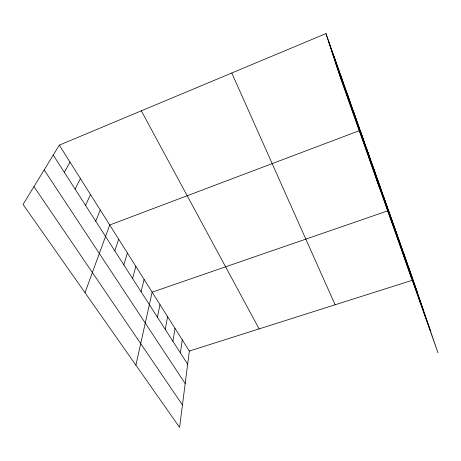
<?xml version="1.0" encoding="UTF-8"?>
<svg xmlns="http://www.w3.org/2000/svg" width="461" height="461" viewBox="0 0 461 461"><rect width="100%" height="100%" fill="white"/><g stroke="black" fill="none" stroke-linecap="round" stroke-linejoin="round"><path stroke-width="0.69" d="M59.308 145.14L189.327 351.052L179.594 427.399L23.05 204.448L59.308 145.14L325.973 33.601L413.114 280.023L437.95 352.751L340.345 77.529L325.973 33.601M180.389 352.907L182.262 339.861M172.933 341.313L175.019 328.393M165.286 329.413L167.591 316.626M157.431 317.197L159.967 304.554M135.897 365.164L152.147 292.17L388.554 210.562L411.247 277.459M141.083 291.761L144.114 279.452M132.572 278.513L135.868 266.389M123.813 264.896L127.397 252.974M114.812 250.888L118.69 239.178M85.02 292.706L109.735 225.003L360.191 130.354L379.634 188.313M95.715 221.182L100.244 209.968M85.585 205.416L90.465 194.49M75.137 189.16L80.398 178.54M64.361 172.391L70.014 162.099M189.327 351.052L412.451 280.23M33.953 186.613L182.452 404.977M44.17 169.902L185.184 383.552M53.234 155.08L187.65 364.207M141.325 110.836L259.122 328.9M231.779 73.005L335.095 304.784M331.903 51.724L423.613 310.76M335.965 64.137L430.591 331.205M328.341 40.845L417.349 292.424M408.469 266.884L412.635 279.101M403.698 253.383L407.789 265.398M398.788 239.507L402.805 251.303M393.746 225.239L397.67 236.798M383.212 195.458L386.946 206.482M377.709 179.899L381.333 190.629M372.044 163.88L375.554 174.287M366.207 147.37L369.589 157.431M353.789 112.259L356.889 121.525M347.179 93.566L350.118 102.382M340.345 74.25L343.111 82.577M333.286 54.271L335.856 62.079"/></g></svg>
